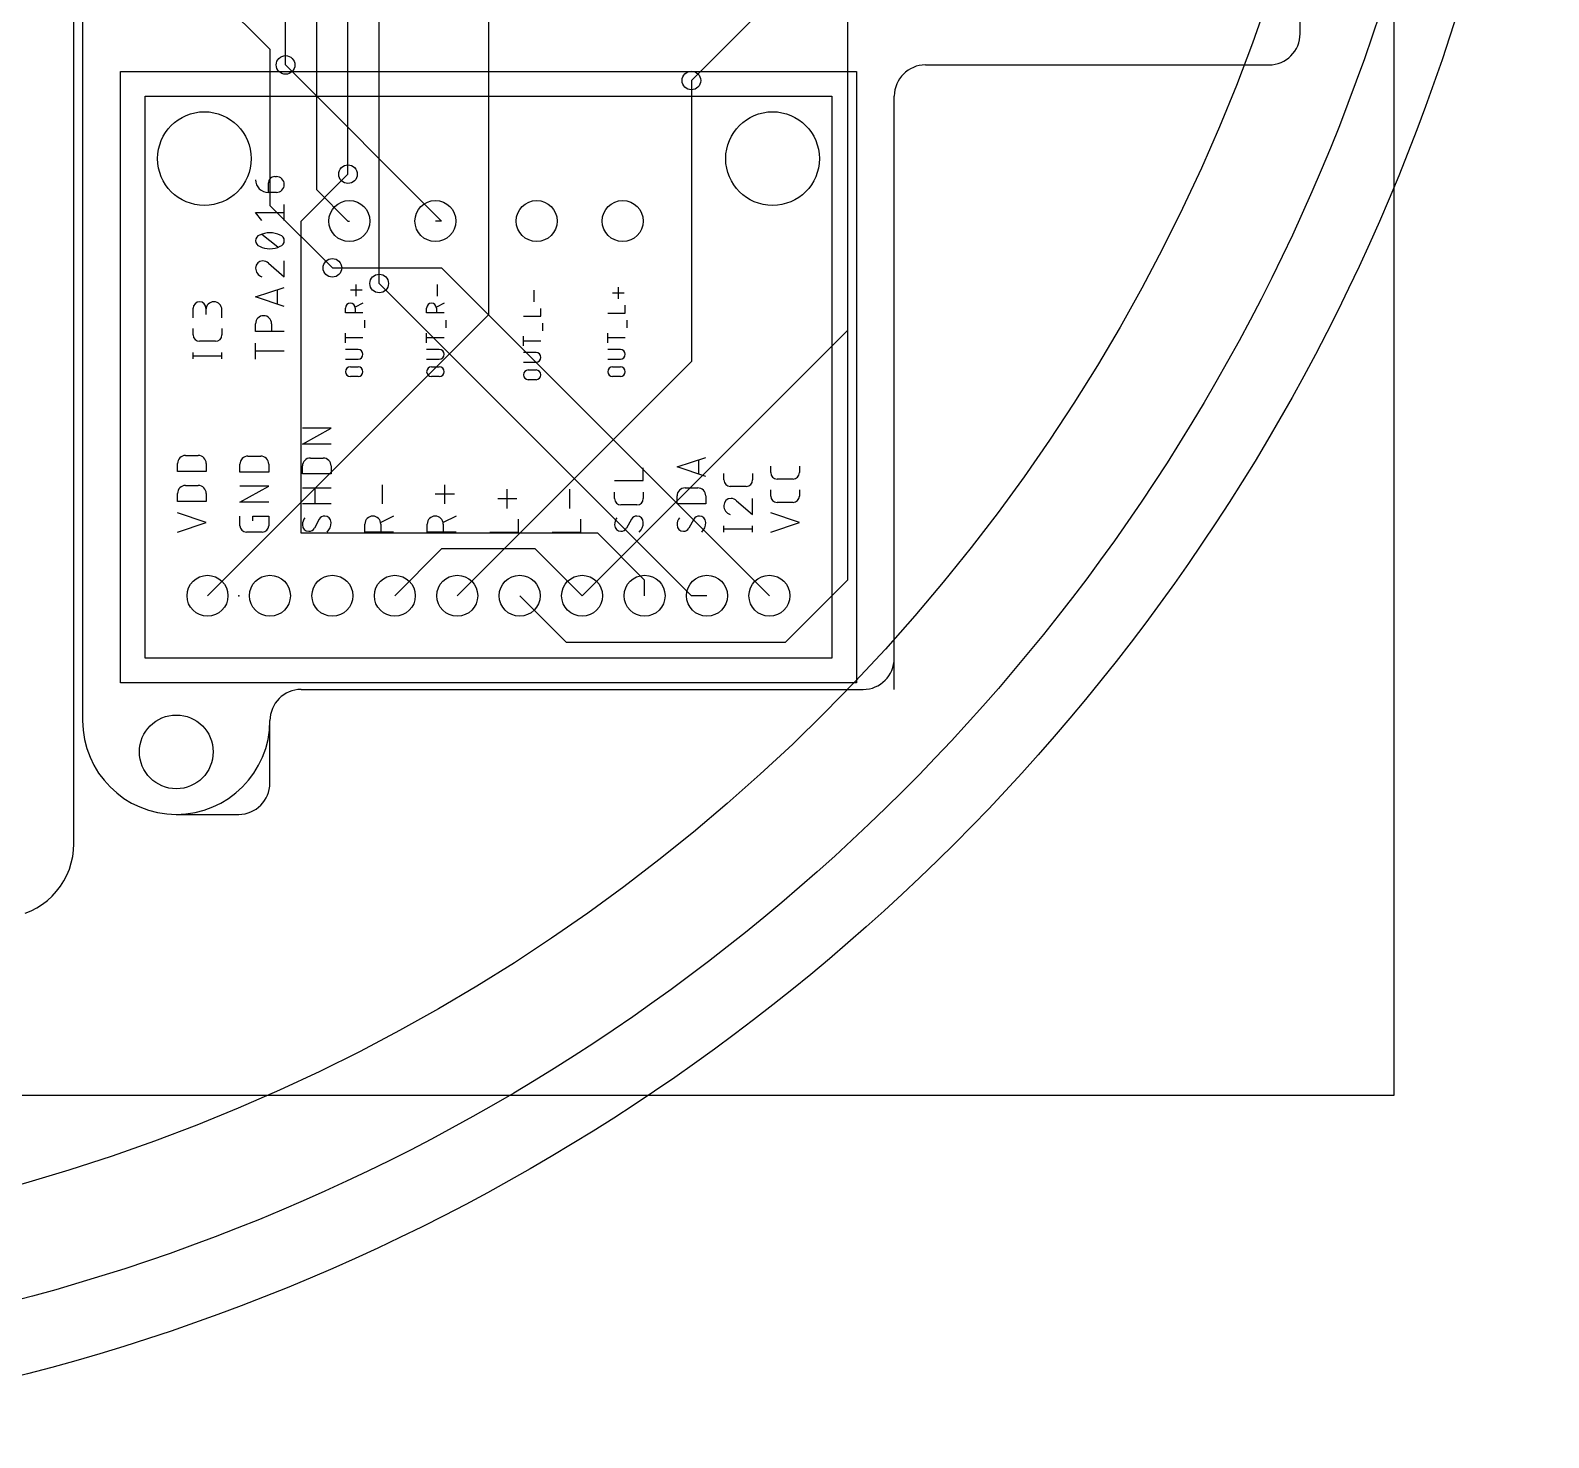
# Model space of a CAD drawing. Extents: x -82 to 82, y -82 to 82.
# Drawn here: x 20.7 to 82.5, y -82.5 to -25.3 of the extents above; entities that cross this region are included whole.
import ezdxf

# ---------------------------------------------------------------- set-up
doc = ezdxf.new("R2010")
doc.units = 0
for name, color, linetype in [('1', 12, 'CONTINUOUS'), ('16', 132, 'CONTINUOUS'), ('17', 122, 'CONTINUOUS'), ('18', 122, 'CONTINUOUS'), ('20', 31, 'CONTINUOUS'), ('21', 251, 'CONTINUOUS'), ('23', 53, 'CONTINUOUS'), ('248', 20, 'CONTINUOUS'), ('25', 251, 'CONTINUOUS'), ('27', 251, 'CONTINUOUS'), ('51', 251, 'CONTINUOUS')]:
    doc.layers.add(name, color=color, linetype=linetype)

# ---------------------------------------------------------------- blocks, each defined once
blk = doc.blocks.new('ROUNDP')
blk.add_circle((0, 0), 0.5)
blk = doc.blocks.new('ROUNDV')
blk.add_circle((0, 0), 0.5)

msp = doc.modelspace()

# ---------------------------------------------------------------- linework, layer by layer
at = {"layer": '1'}
for p, q in [((76.2, 67.31), (76.2, -68.58)), ((34.925, -35.56), (34.925, 41.91)), ((33.655, -31.115), (33.655, 41.275)), ((32.385, -31.75), (32.385, 39.37)), ((31.115, -26.67), (31.115, 36.195)), ((39.37, -1.27), (39.37, -36.83)), ((53.975, -13.335), (53.975, -37.465)), ((24.765, -20.32), (30.48, -26.035)), ((30.48, -26.035), (30.48, -32.385)), ((47.625, -27.305), (47.625, -38.735)), ((33.655, -33.02), (32.385, -31.75)), ((30.48, -32.385), (33.02, -34.925)), ((33.655, -33.02), (33.711, -33.02)), ((39.37, -36.83), (27.94, -48.26)), ((53.975, -37.465), (43.18, -48.26)), ((47.625, -38.735), (38.1, -48.26)), ((76.2, -68.58), (-53.34, -68.58))]:
    msp.add_line(p, q, dxfattribs=at)
at = {"layer": '16'}
for p, q in [((76.2, 67.31), (76.2, -68.58)), ((54.61, -20.32), (47.625, -27.305)), ((53.975, -22.225), (53.975, -47.625)), ((37.465, -33.02), (31.115, -26.67)), ((31.75, -33.02), (33.655, -31.115)), ((31.75, -45.72), (31.75, -33.02)), ((37.465, -33.02), (37.211, -33.02)), ((33.02, -34.925), (37.465, -34.925)), ((37.465, -34.925), (50.8, -48.26)), ((47.625, -48.26), (34.925, -35.56)), ((43.815, -45.72), (31.75, -45.72)), ((45.72, -47.625), (43.815, -45.72)), ((37.465, -46.355), (35.56, -48.26)), ((41.275, -46.355), (37.465, -46.355)), ((43.18, -48.26), (41.275, -46.355)), ((45.72, -48.26), (45.72, -47.625)), ((53.975, -47.625), (51.435, -50.165)), ((42.545, -50.165), (40.64, -48.26)), ((48.26, -48.26), (47.625, -48.26)), ((51.435, -50.165), (42.545, -50.165)), ((76.2, -68.58), (-53.34, -68.58))]:
    msp.add_line(p, q, dxfattribs=at)
at = {"layer": '20'}
for p, q in [((22.86, 24.13), (22.86, -53.34)), ((72.39, -25.4), (72.39, -6.35)), ((57.15, -26.67), (71.12, -26.67)), ((55.88, -50.8), (55.88, -27.94)), ((55.88, -52.07), (55.88, -50.8)), ((31.75, -52.07), (54.61, -52.07)), ((30.48, -55.88), (30.48, -53.34)), ((26.67, -57.15), (29.21, -57.15))]:
    msp.add_line(p, q, dxfattribs=at)
msp.add_circle((26.67, -54.61), 1.5, dxfattribs=at)
for centre, radius, start, end in [((71.12, -25.4), 1.27, 270, 0), ((57.15, -27.94), 1.27, 90, 180), ((54.61, -50.8), 1.27, 270, 0), ((31.75, -53.34), 1.27, 90, 180), ((26.67, -53.34), 3.81, 180, 270), ((26.67, -53.34), 3.81, 270, 0), ((29.21, -55.88), 1.27, 270, 0)]:
    msp.add_arc(centre, radius, start, end, dxfattribs=at)
at = {"layer": '21'}
for p, q in [((25.4, -50.8), (25.4, -27.94)), ((25.4, -27.94), (53.34, -27.94)), ((53.34, -27.94), (53.34, -50.8)), ((33.988, -36.0694), (33.988, -35.5953)), ((37.29, -36.0694), (37.29, -35.5953)), ((44.656, -36.1837), (44.656, -35.7096)), ((34.2251, -35.8324), (33.751, -35.8324)), ((34.2646, -36.3623), (33.9485, -36.5203)), ((37.5666, -36.3623), (37.2505, -36.5203)), ((41.227, -36.3107), (41.227, -35.8366)), ((44.8931, -35.9467), (44.419, -35.9467)), ((33.5534, -36.7574), (33.5534, -36.5598)), ((34.2646, -36.7574), (33.5534, -36.7574)), ((33.9485, -36.5598), (33.9485, -36.7574)), ((34.3436, -37.362), (34.3436, -37.0459)), ((36.8554, -36.7574), (36.8554, -36.5598)), ((37.5666, -36.7574), (36.8554, -36.7574)), ((37.2505, -36.5598), (37.2505, -36.7574)), ((37.6456, -37.362), (37.6456, -37.0459)), ((40.7924, -36.8872), (41.5036, -36.8872)), ((41.5036, -36.8872), (41.5036, -36.5711)), ((44.2214, -36.7602), (44.9326, -36.7602)), ((44.9326, -36.7602), (44.9326, -36.4441)), ((45.0116, -37.362), (45.0116, -37.0459)), ((33.5534, -37.973), (33.5534, -37.5779)), ((36.8554, -37.973), (36.8554, -37.5779)), ((41.5826, -37.489), (41.5826, -37.1729)), ((44.2214, -37.973), (44.2214, -37.5779)), ((34.2646, -37.7755), (33.5534, -37.7755)), ((34.067, -38.2408), (33.5534, -38.2408)), ((37.5666, -37.7755), (36.8554, -37.7755)), ((37.369, -38.2408), (36.8554, -38.2408)), ((40.7924, -38.1), (40.7924, -37.7049)), ((41.5036, -37.9025), (40.7924, -37.9025)), ((44.9326, -37.7755), (44.2214, -37.7755)), ((44.735, -38.2408), (44.2214, -38.2408)), ((33.5534, -38.6359), (34.067, -38.6359)), ((36.8554, -38.6359), (37.369, -38.6359)), ((41.306, -38.3678), (40.7924, -38.3678)), ((40.7924, -38.7629), (41.306, -38.7629)), ((44.2214, -38.6359), (44.735, -38.6359)), ((33.751, -38.9495), (34.067, -38.9495)), ((34.067, -39.3446), (33.751, -39.3446)), ((37.053, -38.9495), (37.369, -38.9495)), ((37.369, -39.3446), (37.053, -39.3446)), ((40.99, -39.0765), (41.306, -39.0765)), ((41.306, -39.4716), (40.99, -39.4716)), ((44.419, -38.9495), (44.735, -38.9495)), ((44.735, -39.3446), (44.419, -39.3446)), ((31.8008, -42.0878), (32.9692, -41.4387)), ((32.9692, -41.4387), (31.8008, -41.4387)), ((27.0454, -42.5549), (27.5646, -42.5549)), ((29.5854, -42.5817), (30.1046, -42.5817)), ((32.9692, -42.0878), (31.8008, -42.0878)), ((26.7208, -43.204), (26.7208, -42.8794)), ((27.8892, -43.204), (26.7208, -43.204)), ((27.8892, -42.8794), (27.8892, -43.204)), ((29.2608, -43.2308), (29.2608, -42.9063)), ((30.4292, -43.2308), (29.2608, -43.2308)), ((30.4292, -42.9063), (30.4292, -43.2308)), ((31.8008, -43.307), (31.8008, -42.9825)), ((32.1254, -42.6579), (32.6446, -42.6579)), ((32.9692, -42.9825), (32.9692, -43.307)), ((45.6692, -43.5714), (45.6692, -43.0522)), ((47.0408, -43.0206), (48.2092, -42.6311)), ((48.2092, -43.41), (47.0408, -43.0206)), ((47.9171, -42.7285), (47.9171, -43.3127)), ((50.8508, -43.2525), (50.8508, -42.9928)), ((52.0192, -42.9928), (52.0192, -43.2525)), ((27.0454, -43.7741), (27.5646, -43.7741)), ((29.2608, -44.45), (30.4292, -43.8009)), ((30.4292, -43.8009), (29.2608, -43.8009)), ((32.9692, -43.307), (31.8008, -43.307)), ((35.0548, -44.5223), (35.0548, -43.7433)), ((37.5948, -44.5223), (37.5948, -43.7433)), ((44.5008, -43.5714), (45.6692, -43.5714)), ((48.9458, -43.5502), (48.9458, -43.2906)), ((49.8546, -43.8099), (49.2054, -43.8099)), ((50.1142, -43.2906), (50.1142, -43.5502)), ((51.7596, -43.5121), (51.1104, -43.5121)), ((26.7208, -44.4232), (26.7208, -44.0986)), ((27.8892, -44.4232), (26.7208, -44.4232)), ((27.8892, -44.0986), (27.8892, -44.4232)), ((30.4292, -44.45), (29.2608, -44.45)), ((31.8008, -43.8771), (32.9692, -43.8771)), ((32.3201, -44.5262), (32.3201, -43.8771)), ((37.9843, -44.1328), (37.2054, -44.1328)), ((40.5243, -44.3182), (39.7454, -44.3182)), ((40.1348, -44.7077), (40.1348, -43.9287)), ((42.6748, -44.7077), (42.6748, -43.9287)), ((44.5008, -44.308), (44.5008, -44.0483)), ((45.6692, -44.0483), (45.6692, -44.308)), ((47.0408, -44.5262), (47.0408, -44.2017)), ((47.3654, -43.8771), (47.8846, -43.8771)), ((48.2092, -44.2017), (48.2092, -44.5262)), ((49.4651, -44.3978), (50.1142, -44.9495)), ((50.1142, -44.9495), (50.1142, -44.3004)), ((50.8508, -44.205), (50.8508, -43.9453)), ((51.7596, -44.4646), (51.1104, -44.4646)), ((52.0192, -43.9453), (52.0192, -44.205)), ((27.8892, -45.2797), (26.7208, -44.8903)), ((29.2608, -45.4096), (29.2608, -45.0201)), ((29.7801, -45.2148), (29.7801, -45.0201)), ((29.7801, -45.0201), (30.4292, -45.0201)), ((30.4292, -45.0201), (30.4292, -45.4096)), ((32.9692, -44.5262), (31.8008, -44.5262)), ((35.5092, -45.0201), (34.9899, -45.2797)), ((38.0492, -45.0201), (37.5299, -45.2797)), ((45.4096, -44.5676), (44.7604, -44.5676)), ((48.2092, -44.5262), (47.0408, -44.5262)), ((52.0192, -45.2797), (50.8508, -44.8903)), ((26.7208, -45.6692), (27.8892, -45.2797)), ((30.1696, -45.6692), (29.5204, -45.6692)), ((32.4824, -45.1499), (32.2876, -45.5069)), ((34.3408, -45.6692), (34.3408, -45.3446)), ((35.5092, -45.6692), (34.3408, -45.6692)), ((34.9899, -45.3446), (34.9899, -45.6692)), ((36.8808, -45.6692), (36.8808, -45.3446)), ((38.0492, -45.6692), (36.8808, -45.6692)), ((37.5299, -45.3446), (37.5299, -45.6692)), ((39.4208, -45.6692), (40.5892, -45.6692)), ((40.5892, -45.6692), (40.5892, -45.1499)), ((41.9608, -45.6692), (43.1292, -45.6692)), ((43.1292, -45.6692), (43.1292, -45.1499)), ((45.1824, -45.1499), (44.9876, -45.5069)), ((47.7224, -45.1499), (47.5276, -45.5069)), ((48.9458, -45.6692), (48.9458, -45.4096)), ((48.9458, -45.5394), (50.1142, -45.5394)), ((50.1142, -45.6692), (50.1142, -45.4096)), ((50.8508, -45.6692), (52.0192, -45.2797)), ((53.34, -50.8), (25.4, -50.8))]:
    msp.add_line(p, q, dxfattribs=at)
for centre, radius, start, end in [((33.751, -36.5598), 0.1976, 0, 180), ((37.053, -36.5598), 0.1976, 0, 180), ((34.067, -38.4384), 0.1976, 270, 90), ((37.369, -38.4384), 0.1976, 270, 90), ((44.735, -38.4384), 0.1976, 270, 90), ((41.306, -38.5654), 0.1976, 270, 90), ((33.751, -39.147), 0.1976, 90, 270), ((34.067, -39.147), 0.1976, 270, 90), ((37.053, -39.147), 0.1976, 90, 270), ((37.369, -39.147), 0.1976, 270, 90), ((40.99, -39.274), 0.1976, 90, 270), ((41.306, -39.274), 0.1976, 270, 90), ((44.419, -39.147), 0.1976, 90, 270), ((44.735, -39.147), 0.1976, 270, 90), ((27.0454, -42.8794), 0.3246, 90, 180), ((27.5646, -42.8794), 0.3246, 359.9994, 90), ((29.5854, -42.9063), 0.3246, 90, 180), ((30.1046, -42.9063), 0.3246, 359.9994, 90), ((32.1254, -42.9825), 0.3246, 90, 180), ((32.6446, -42.9825), 0.3246, 359.9994, 90), ((27.0454, -44.0986), 0.3246, 90, 180), ((27.5646, -44.0986), 0.3246, 359.9994, 90), ((49.2054, -43.5502), 0.2596, 180.0014, 270), ((49.8546, -43.5502), 0.2596, 270, 0), ((51.1104, -43.2525), 0.2596, 180.0014, 270), ((51.7596, -43.2525), 0.2596, 270, 0), ((44.7604, -44.308), 0.2596, 180.0014, 270), ((45.4096, -44.308), 0.2596, 270, 0), ((47.3654, -44.2017), 0.3246, 90, 180), ((47.8846, -44.2016), 0.3246, 359.9994, 90), ((49.2379, -44.5925), 0.2921, 90, 180), ((49.2379, -44.6142), 0.3137, 43.6032, 90.0004), ((51.1104, -44.205), 0.2596, 180.0014, 270), ((51.7596, -44.205), 0.2596, 270, 0), ((32.2876, -45.3771), 0.4868, 143.1286, 180.0007), ((32.7096, -45.2838), 0.2637, 89.9998, 149.4902), ((32.7096, -45.2797), 0.2596, 0, 90), ((34.6654, -45.3446), 0.3246, 0, 180), ((37.2054, -45.3446), 0.3246, 0, 180), ((44.9876, -45.3771), 0.4868, 143.1286, 180.0007), ((45.4096, -45.2838), 0.2637, 89.9998, 149.4902), ((45.4096, -45.2797), 0.2596, 0, 90), ((47.5276, -45.3771), 0.4868, 143.1286, 180.0007), ((47.9496, -45.2838), 0.2637, 89.9998, 149.4902), ((47.9496, -45.2797), 0.2596, 0, 90), ((49.3211, -44.5925), 0.3753, 179.9999, 252.0561), ((29.5204, -45.4096), 0.2596, 180.0014, 270), ((30.1696, -45.4096), 0.2596, 270, 0), ((32.0604, -45.3771), 0.2596, 180.0007, 270), ((32.0604, -45.373), 0.2637, 270.0001, 329.4899), ((32.4207, -45.2797), 0.5485, 314.7607, 0.0001), ((44.7604, -45.3771), 0.2596, 180.0007, 270), ((44.7604, -45.373), 0.2637, 270.0001, 329.4899), ((45.1207, -45.2797), 0.5485, 314.7607, 0.0001), ((47.3004, -45.3771), 0.2596, 180.0007, 270), ((47.3004, -45.373), 0.2637, 270.0001, 329.4899), ((47.6607, -45.2797), 0.5485, 314.7607, 0.0001)]:
    msp.add_arc(centre, radius, start, end, dxfattribs=at)
at = {"layer": '23'}
msp.add_point((29.21, -48.26), dxfattribs=at)
at = {"layer": '248'}
for p, q in [((22.5, -58.35), (22.5, -24.35)), ((22.4544, -58.871), (22.4886, -58.6115)), ((22.4886, -58.6115), (22.5, -58.35)), ((22.3191, -59.3761), (22.3978, -59.1265)), ((22.3978, -59.1265), (22.4544, -58.871)), ((21.9575, -60.0707), (22.0981, -59.85)), ((22.0981, -59.85), (22.2189, -59.6179)), ((22.2189, -59.6179), (22.3191, -59.3761)), ((21.4284, -60.6481), (21.6213, -60.4713)), ((21.6213, -60.4713), (21.7981, -60.2784)), ((21.7981, -60.2784), (21.9575, -60.0707)), ((20.5261, -61.1691), (20.7678, -61.0689)), ((20.7678, -61.0689), (21, -60.9481)), ((21, -60.9481), (21.2207, -60.8075)), ((21.2207, -60.8075), (21.4284, -60.6481))]:
    msp.add_line(p, q, dxfattribs=at)
for radius in [82.5, 79.5003, 79.5003, 75]:
    msp.add_circle((0, 0), radius, dxfattribs=at)
at = {"layer": '25'}
for p, q in [((27.3558, -36.9535), (27.3558, -36.564)), ((27.8751, -36.564), (27.8751, -36.8237)), ((28.5242, -36.9535), (28.5242, -36.6289)), ((27.3558, -37.6496), (27.3558, -37.39)), ((28.5242, -37.39), (28.5242, -37.6496)), ((28.2646, -37.9093), (27.6154, -37.9093)), ((27.3558, -38.6256), (27.3558, -38.366)), ((27.3558, -38.4958), (28.5242, -38.4958)), ((28.5242, -38.6256), (28.5242, -38.366))]:
    msp.add_line(p, q, dxfattribs=at)
for centre, radius, start, end in [((27.6154, -36.564), 0.2596, 0, 180), ((28.1996, -36.6289), 0.3246, 0, 180), ((27.6154, -37.6496), 0.2596, 180.0014, 270), ((28.2646, -37.6496), 0.2596, 270, 0)]:
    msp.add_arc(centre, radius, start, end, dxfattribs=at)
at = {"layer": '27'}
for p, q in [((30.4151, -31.8587), (30.4151, -31.4692)), ((30.6747, -31.2096), (30.7396, -31.2096)), ((30.7396, -31.8587), (30.4151, -31.8587)), ((30.1554, -33.0017), (29.8958, -32.6771)), ((29.8958, -32.6771), (31.0642, -32.6771)), ((31.0642, -33.0017), (31.0642, -32.3526)), ((30.8046, -34.0797), (30.1554, -33.5605)), ((30.4151, -34.7359), (31.0642, -35.2877)), ((31.0642, -35.2877), (31.0642, -34.6385)), ((29.8958, -36.1061), (31.0642, -35.7166)), ((30.7721, -35.814), (30.7721, -36.3982)), ((31.0642, -36.4956), (29.8958, -36.1061)), ((29.8958, -37.5186), (29.8958, -37.1941)), ((31.0642, -37.5186), (29.8958, -37.5186)), ((30.5449, -37.1941), (30.5449, -37.5186)), ((29.8958, -38.6404), (29.8958, -37.9913)), ((31.0642, -38.3159), (29.8958, -38.3159))]:
    msp.add_line(p, q, dxfattribs=at)
for centre, radius, start, end in [((30.4151, -31.3394), 0.5193, 180.0007, 270), ((30.6747, -31.4692), 0.2596, 90, 180), ((30.7396, -31.5341), 0.3246, 270, 90), ((30.136, -33.8201), 0.2402, 108.9251, 179.9998), ((30.136, -33.8201), 0.2402, 180, 251.0758), ((30.48, -34.4584), 0.9629, 90.0001, 115.9889), ((30.48, -34.4584), 0.9629, 64.0112, 90), ((30.824, -33.8201), 0.2402, 360, 71.0733), ((30.824, -33.8201), 0.2402, 288.9254, 359.9998), ((30.48, -33.1818), 0.9629, 244.0111, 269.9999), ((30.48, -33.1818), 0.9629, 270, 295.9888), ((30.1879, -34.9306), 0.2921, 90, 180), ((30.2711, -34.9306), 0.3753, 179.9999, 252.0561), ((30.1879, -34.9523), 0.3137, 43.6032, 90.0004), ((30.2204, -37.1941), 0.3246, 0, 180)]:
    msp.add_arc(centre, radius, start, end, dxfattribs=at)
at = {"layer": '51'}
for p, q in [((24.4, -51.8), (24.4, -26.94)), ((24.4, -26.94), (54.34, -26.94)), ((54.34, -26.94), (54.34, -51.8)), ((25.4, -50.8), (25.4, -27.94)), ((25.4, -27.94), (53.34, -27.94)), ((53.34, -27.94), (53.34, -50.8)), ((53.34, -50.8), (25.4, -50.8)), ((54.34, -51.8), (24.4, -51.8))]:
    msp.add_line(p, q, dxfattribs=at)

# ---------------------------------------------------------------- block references
at = {"layer": '17', "rotation": 90}
for p, xscale, yscale in [((27.813, -30.48), 3.81, 3.81), ((27.813, -30.48), 3.81, 3.81), ((50.927, -30.48), 3.81, 3.81), ((50.927, -30.48), 3.81, 3.81), ((33.711, -33.02), 1.665, 1.665), ((33.711, -33.02), 1.665, 1.665), ((37.211, -33.02), 1.665, 1.665), ((37.211, -33.02), 1.665, 1.665), ((41.331, -33.02), 1.665, 1.665), ((41.331, -33.02), 1.665, 1.665), ((44.831, -33.02), 1.665, 1.665), ((44.831, -33.02), 1.665, 1.665), ((27.94, -48.26), 1.665, 1.665), ((27.94, -48.26), 1.665, 1.665), ((30.48, -48.26), 1.665, 1.665), ((30.48, -48.26), 1.665, 1.665), ((33.02, -48.26), 1.665, 1.665), ((33.02, -48.26), 1.665, 1.665), ((35.56, -48.26), 1.665, 1.665), ((35.56, -48.26), 1.665, 1.665), ((38.1, -48.26), 1.665, 1.665), ((38.1, -48.26), 1.665, 1.665), ((40.64, -48.26), 1.665, 1.665), ((40.64, -48.26), 1.665, 1.665), ((43.18, -48.26), 1.665, 1.665), ((43.18, -48.26), 1.665, 1.665), ((45.72, -48.26), 1.665, 1.665), ((45.72, -48.26), 1.665, 1.665), ((48.26, -48.26), 1.665, 1.665), ((48.26, -48.26), 1.665, 1.665), ((50.8, -48.26), 1.665, 1.665), ((50.8, -48.26), 1.665, 1.665)]:
    msp.add_blockref('ROUNDP', p, dxfattribs=dict(at, xscale=xscale, yscale=yscale))
at = {"layer": '18', "xscale": 0.7564, "yscale": 0.7564}
for p in [(31.115, -26.67), (31.115, -26.67), (47.625, -27.305), (47.625, -27.305), (33.655, -31.115), (33.655, -31.115), (33.02, -34.925), (33.02, -34.925), (34.925, -35.56), (34.925, -35.56)]:
    msp.add_blockref('ROUNDV', p, dxfattribs=at)

doc.saveas('drawing.dxf')
